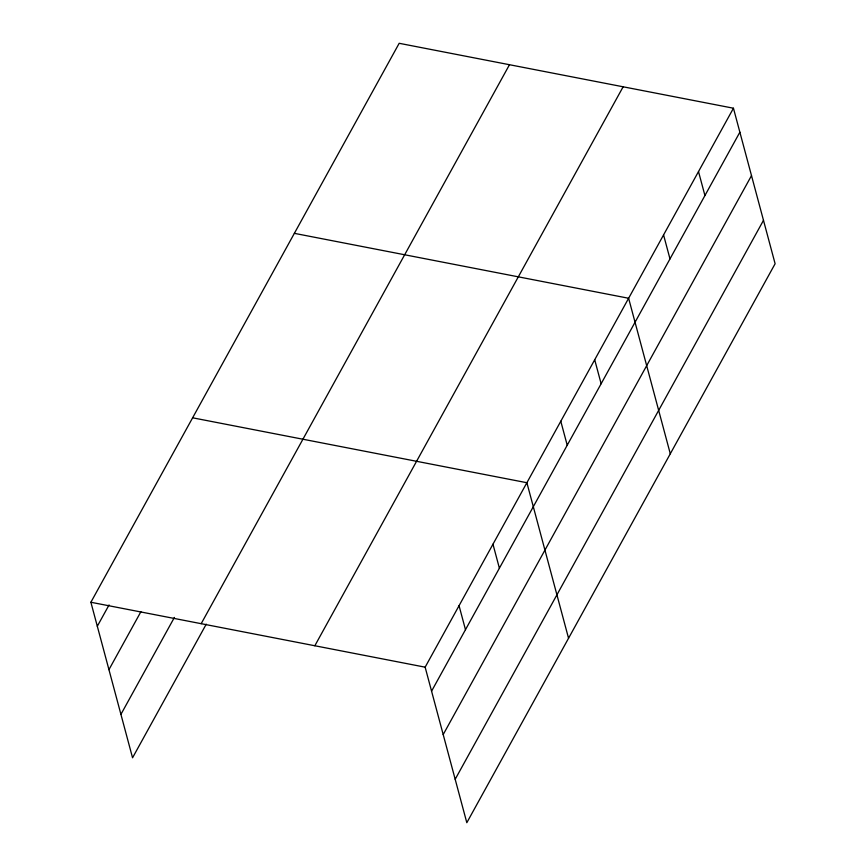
<?xml version="1.0" encoding="UTF-8"?>
<svg xmlns="http://www.w3.org/2000/svg" width="866" height="866" viewBox="0 0 866 866"><rect width="100%" height="100%" fill="white"/><g stroke="black" fill="none" stroke-linecap="round" stroke-linejoin="round"><path stroke-width="1.3" d="M206.249 624.17L132.552 757.782L90.887 602.26L399.183 43.3L733.448 108.218L775.113 263.74L466.817 822.7L425.141 667.177L733.448 108.218M97.306 626.248L109.051 604.955M108.943 669.656L140.898 611.71M120.926 714.374L174.402 617.415M201.183 623.682L509.489 64.723M314.834 645.755L623.141 86.795M431.571 691.165L739.867 132.206M443.197 734.563L751.504 175.614M455.18 779.292L763.487 220.332M294.364 233.344L628.619 298.261L670.295 453.784M192.62 417.802L526.885 482.719L568.551 638.242M90.887 602.26L425.141 667.177M698.505 171.565L704.935 195.554M663.562 234.913L669.992 258.902M594.704 359.747L601.134 383.735M560.789 421.233L567.219 445.221M492.97 544.205L499.39 568.193M459.056 605.691L465.475 629.679"/></g></svg>
